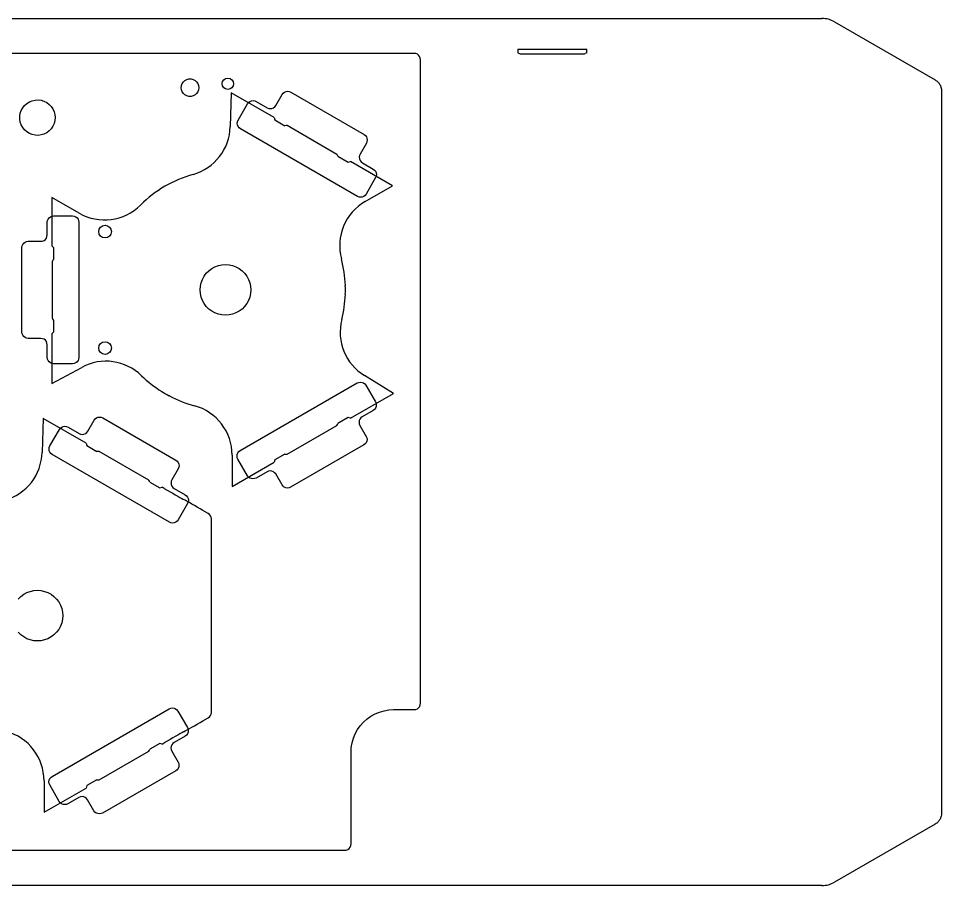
# Model space of a CAD drawing. Header units: millimetres. Extents: x -90 to 90, y -34 to 34.
# Drawn here: x 16.9 to 89.7, y -34.2 to 34.2 of the extents above; entities that cross this region are included whole.
import ezdxf

# ---------------------------------------------------------------- set-up
doc = ezdxf.new("R2010")
doc.units = ezdxf.units.MM
doc.layers.get('0').update_dxf_attribs({"linetype": 'CONTINUOUS'})

msp = doc.modelspace()

# ---------------------------------------------------------------- linework, layer by layer
for p, q in [((-80.289, 34.232), (80.289, 34.232)), ((81.289, 33.964), (89.232, 29.378)), ((56.277, 31.812), (56.277, 31.522)), ((56.277, 31.812), (61.723, 31.812)), ((56.277, 31.522), (56.414, 31.454)), ((56.929, 31.437), (61.071, 31.437)), ((61.723, 31.522), (61.586, 31.454)), ((61.723, 31.522), (61.723, 31.812)), ((89.732, 28.512), (89.732, -28.512)), ((33.649, 28.37), (33.577, 25.688)), ((37.046, 26.409), (33.649, 28.37)), ((37.046, 26.409), (37.096, 26.223)), ((37.096, 26.223), (37.898, 25.76)), ((41.999, 23.503), (38.069, 25.772)), ((42.075, 23.348), (42.877, 22.885)), ((42.877, 22.885), (43.063, 22.935)), ((46.383, 21.019), (43.063, 22.935)), ((44.228, 19.775), (46.383, 21.019)), ((21.645, 18.863), (19.491, 20.107)), ((19.491, 20.107), (19.491, 16.274)), ((19.627, 16.138), (19.491, 16.274)), ((19.627, 16.138), (19.627, 15.212)), ((19.531, 15.069), (19.531, 10.531)), ((42.667, 13.15), (42.661, 13.143)), ((42.667, 12.45), (42.661, 12.457)), ((19.627, 10.388), (19.627, 9.462)), ((19.627, 9.462), (19.491, 9.326)), ((19.491, 9.326), (19.491, 5.404)), ((19.491, 5.404), (21.85, 6.682)), ((46.459, 4.626), (44.173, 6.03)), ((28.163, 4.776), (28.172, 4.778)), ((28.769, 4.426), (28.767, 4.435)), ((43.063, 2.665), (46.459, 4.626)), ((18.799, 2.649), (18.727, -0.033)), ((22.196, 0.688), (18.799, 2.649)), ((42.877, 2.715), (42.075, 2.252)), ((43.063, 2.665), (42.877, 2.715)), ((38.07, -0.172), (41.999, 2.097)), ((22.196, 0.688), (22.246, 0.502)), ((22.246, 0.502), (23.047, 0.039)), ((27.149, -2.218), (23.219, 0.051)), ((33.726, -0.238), (33.726, -2.726)), ((37.096, -0.623), (37.046, -0.809)), ((37.898, -0.16), (37.096, -0.623)), ((33.726, -2.726), (37.046, -0.809)), ((27.225, -2.373), (28.027, -2.836)), ((28.027, -2.836), (28.213, -2.786)), ((28.369, -2.876), (28.213, -2.786)), ((31.835, -4.847), (31.421, -4.608)), ((32.085, -20.562), (32.085, -5.28)), ((31.421, -21.234), (31.835, -20.995)), ((28.027, -23.006), (27.225, -23.469)), ((28.213, -23.056), (28.027, -23.006)), ((28.213, -23.056), (28.369, -22.966)), ((23.219, -25.893), (27.149, -23.624)), ((18.876, -25.959), (18.876, -28.447)), ((23.048, -25.881), (22.246, -26.344)), ((18.876, -28.447), (22.196, -26.53)), ((22.246, -26.344), (22.196, -26.53)), ((89.232, -29.378), (81.289, -33.964)), ((80.289, -34.232), (-80.289, -34.232))]:
    msp.add_line(p, q)
for points in [[(-77.186, -31.45), (42.611, -31.446), (42.741, -31.429), (42.861, -31.379), (42.965, -31.3), (43.044, -31.196), (43.094, -31.075), (43.111, -30.946), (43.111, -23.711), (43.132, -23.335), (43.195, -22.963), (43.299, -22.601), (43.443, -22.252), (43.625, -21.922), (43.843, -21.614), (44.093, -21.333), (44.374, -21.081), (44.681, -20.862), (45.01, -20.679), (45.358, -20.534), (45.72, -20.429), (46.092, -20.364), (46.468, -20.342), (48.099, -20.342), (48.228, -20.325), (48.349, -20.275), (48.452, -20.195), (48.532, -20.092), (48.582, -19.971), (48.599, -19.842), (48.597, 30.969), (48.58, 31.098), (48.53, 31.219), (48.451, 31.322), (48.348, 31.402), (48.228, 31.452), (48.099, 31.469), (-80.182, 31.464)], [(16.838, -11.611), (17.04, -11.409), (17.269, -11.238), (17.519, -11.102), (17.786, -11.002), (18.065, -10.941), (18.35, -10.921), (18.635, -10.941), (18.913, -11.002), (19.181, -11.102), (19.431, -11.238), (19.66, -11.409), (19.861, -11.611), (20.032, -11.84), (20.169, -12.09), (20.269, -12.357), (20.33, -12.636), (20.35, -12.921), (20.33, -13.206), (20.269, -13.484), (20.169, -13.752), (20.032, -14.002), (19.861, -14.231), (19.66, -14.432), (19.431, -14.603), (19.181, -14.74), (18.913, -14.84), (18.635, -14.901), (18.35, -14.921), (18.065, -14.901), (17.786, -14.84), (17.519, -14.74), (17.269, -14.603), (17.04, -14.432), (16.838, -14.231)]]:
    msp.add_lwpolyline(points)
for points in [[(30.153, 29.42), (30.317, 29.46), (30.485, 29.46), (30.649, 29.42), (30.799, 29.342), (30.925, 29.23), (31.021, 29.091), (31.081, 28.933), (31.101, 28.766), (31.081, 28.598), (31.021, 28.44), (30.925, 28.301), (30.799, 28.189), (30.649, 28.111), (30.485, 28.071), (30.317, 28.071), (30.153, 28.111), (30.003, 28.189), (29.877, 28.301), (29.781, 28.44), (29.721, 28.598), (29.701, 28.766), (29.721, 28.933), (29.781, 29.091), (29.877, 29.23), (30.003, 29.342)], [(37.979, 28.464), (38.109, 28.481), (38.238, 28.464), (38.359, 28.414), (44.14, 25.076), (44.243, 24.997), (44.323, 24.893), (44.373, 24.773), (44.39, 24.643), (44.373, 24.514), (44.323, 24.393), (43.823, 23.527), (43.773, 23.407), (43.756, 23.277), (43.773, 23.148), (43.823, 23.027), (43.902, 22.924), (44.006, 22.844), (44.872, 22.344), (44.975, 22.265), (45.055, 22.161), (45.105, 22.041), (45.122, 21.911), (45.105, 21.782), (45.055, 21.661), (44.305, 20.362), (44.225, 20.259), (44.122, 20.179), (44.001, 20.129), (43.872, 20.112), (43.742, 20.129), (43.622, 20.179), (34.377, 25.517), (34.273, 25.596), (34.194, 25.7), (34.144, 25.82), (34.127, 25.95), (34.144, 26.079), (34.194, 26.2), (34.944, 27.499), (35.023, 27.602), (35.127, 27.682), (35.247, 27.732), (35.377, 27.749), (35.506, 27.732), (35.627, 27.682), (36.493, 27.182), (36.613, 27.132), (36.743, 27.115), (36.872, 27.132), (36.993, 27.182), (37.096, 27.261), (37.176, 27.365), (37.676, 28.231), (37.755, 28.334), (37.859, 28.414)], [(18.172, 27.789), (18.409, 27.799), (18.645, 27.769), (18.872, 27.699), (19.084, 27.592), (19.275, 27.451), (19.439, 27.28), (19.572, 27.083), (19.67, 26.866), (19.73, 26.637), (19.75, 26.4), (19.73, 26.163), (19.67, 25.934), (19.572, 25.717), (19.439, 25.52), (19.275, 25.349), (19.084, 25.208), (18.872, 25.101), (18.645, 25.031), (18.409, 25.001), (18.172, 25.011), (17.94, 25.061), (17.72, 25.15), (17.518, 25.274), (17.339, 25.431), (17.19, 25.616), (17.074, 25.823), (16.995, 26.047), (16.955, 26.281), (16.955, 26.519), (16.995, 26.753), (17.074, 26.977), (17.19, 27.184), (17.339, 27.369), (17.518, 27.526), (17.72, 27.65), (17.94, 27.739)], [(19.498, 18.624), (19.627, 18.641), (21.127, 18.641), (21.257, 18.624), (21.377, 18.574), (21.481, 18.494), (21.56, 18.391), (21.61, 18.27), (21.627, 18.141), (21.627, 7.465), (21.61, 7.336), (21.56, 7.215), (21.481, 7.112), (21.377, 7.032), (21.257, 6.982), (21.127, 6.965), (19.627, 6.965), (19.498, 6.983), (19.377, 7.032), (19.274, 7.112), (19.194, 7.215), (19.144, 7.336), (19.127, 7.465), (19.127, 8.465), (19.11, 8.595), (19.06, 8.715), (18.981, 8.819), (18.877, 8.898), (18.757, 8.948), (18.627, 8.965), (17.627, 8.965), (17.498, 8.983), (17.377, 9.032), (17.274, 9.112), (17.194, 9.215), (17.144, 9.336), (17.127, 9.465), (17.127, 16.141), (17.144, 16.27), (17.194, 16.391), (17.274, 16.494), (17.377, 16.574), (17.498, 16.624), (17.627, 16.641), (18.627, 16.641), (18.757, 16.658), (18.877, 16.708), (18.981, 16.787), (19.06, 16.891), (19.11, 17.011), (19.127, 17.141), (19.127, 18.141), (19.144, 18.27), (19.194, 18.391), (19.274, 18.494), (19.377, 18.574)], [(32.915, 14.78), (33.2, 14.8), (33.485, 14.78), (33.763, 14.719), (34.031, 14.619), (34.281, 14.483), (34.51, 14.311), (34.711, 14.11), (34.883, 13.881), (35.019, 13.631), (35.119, 13.363), (35.18, 13.085), (35.2, 12.8), (35.18, 12.515), (35.119, 12.237), (35.019, 11.969), (34.883, 11.719), (34.711, 11.49), (34.51, 11.289), (34.281, 11.117), (34.031, 10.981), (33.763, 10.881), (33.485, 10.82), (33.2, 10.8), (32.915, 10.82), (32.637, 10.881), (32.369, 10.981), (32.119, 11.117), (31.89, 11.289), (31.689, 11.49), (31.517, 11.719), (31.381, 11.969), (31.281, 12.237), (31.22, 12.515), (31.2, 12.8), (31.22, 13.085), (31.281, 13.363), (31.381, 13.631), (31.517, 13.881), (31.689, 14.11), (31.89, 14.311), (32.119, 14.483), (32.369, 14.619), (32.637, 14.719)], [(43.729, 5.5), (43.859, 5.517), (43.988, 5.5), (44.109, 5.45), (44.212, 5.37), (44.292, 5.267), (45.042, 3.968), (45.092, 3.847), (45.109, 3.718), (45.092, 3.588), (45.042, 3.468), (44.962, 3.364), (44.859, 3.285), (43.993, 2.785), (43.889, 2.705), (43.81, 2.602), (43.76, 2.481), (43.743, 2.352), (43.76, 2.222), (43.81, 2.102), (44.31, 1.236), (44.36, 1.115), (44.377, 0.986), (44.36, 0.856), (44.31, 0.736), (44.23, 0.632), (44.127, 0.553), (38.346, -2.785), (38.225, -2.835), (38.096, -2.852), (37.966, -2.835), (37.846, -2.785), (37.742, -2.706), (37.663, -2.602), (37.163, -1.736), (37.083, -1.632), (36.98, -1.553), (36.859, -1.503), (36.73, -1.486), (36.6, -1.503), (36.48, -1.553), (35.614, -2.053), (35.493, -2.103), (35.364, -2.12), (35.234, -2.103), (35.114, -2.053), (35.01, -1.974), (34.931, -1.87), (34.181, -0.571), (34.131, -0.45), (34.114, -0.321), (34.131, -0.192), (34.181, -0.071), (34.26, 0.033), (34.364, 0.112), (43.609, 5.45)], [(23.129, 2.743), (23.259, 2.76), (23.388, 2.743), (23.509, 2.693), (29.29, -0.645), (29.393, -0.724), (29.473, -0.828), (29.523, -0.948), (29.54, -1.078), (29.523, -1.207), (29.473, -1.328), (28.973, -2.194), (28.923, -2.314), (28.906, -2.444), (28.923, -2.573), (28.973, -2.694), (29.052, -2.797), (29.156, -2.877), (30.022, -3.377), (30.125, -3.456), (30.205, -3.56), (30.255, -3.68), (30.272, -3.81), (30.255, -3.939), (30.205, -4.06), (29.455, -5.359), (29.375, -5.462), (29.272, -5.542), (29.151, -5.592), (29.022, -5.609), (28.892, -5.592), (28.772, -5.542), (19.527, -0.204), (19.423, -0.125), (19.344, -0.021), (19.294, 0.099), (19.277, 0.229), (19.294, 0.358), (19.344, 0.479), (20.094, 1.778), (20.173, 1.881), (20.277, 1.961), (20.397, 2.011), (20.527, 2.028), (20.656, 2.011), (20.777, 1.961), (21.643, 1.461), (21.763, 1.411), (21.893, 1.394), (22.022, 1.411), (22.143, 1.461), (22.246, 1.54), (22.326, 1.644), (22.826, 2.51), (22.905, 2.614), (23.009, 2.693)], [(28.879, -20.221), (29.009, -20.204), (29.138, -20.221), (29.259, -20.271), (29.362, -20.351), (29.442, -20.454), (30.192, -21.753), (30.242, -21.874), (30.259, -22.003), (30.242, -22.133), (30.192, -22.253), (30.112, -22.357), (30.009, -22.436), (29.143, -22.936), (29.039, -23.016), (28.96, -23.119), (28.91, -23.24), (28.893, -23.369), (28.91, -23.499), (28.96, -23.619), (29.46, -24.485), (29.51, -24.606), (29.527, -24.735), (29.51, -24.865), (29.46, -24.985), (29.38, -25.089), (29.277, -25.168), (23.496, -28.506), (23.375, -28.556), (23.246, -28.573), (23.116, -28.556), (22.996, -28.506), (22.892, -28.427), (22.813, -28.323), (22.313, -27.457), (22.233, -27.353), (22.13, -27.274), (22.009, -27.224), (21.88, -27.207), (21.75, -27.224), (21.63, -27.274), (20.764, -27.774), (20.643, -27.824), (20.514, -27.841), (20.384, -27.824), (20.264, -27.774), (20.16, -27.695), (20.081, -27.591), (19.331, -26.292), (19.281, -26.171), (19.264, -26.042), (19.281, -25.913), (19.331, -25.792), (19.41, -25.688), (19.514, -25.609), (28.759, -20.271)]]:
    msp.add_lwpolyline(points, close=True)
for centre, radius in [((33.384, 29.08), 0.45), ((23.696, 17.402), 0.5), ((23.696, 8.202), 0.5)]:
    msp.add_circle(centre, radius)
for centre, radius, start, end in [((80.289, 32.232), 1.999, 60.0008, 89.9992), ((29.552, 25.798), 4.026, 285.67809, 358.4428), ((33.2, 12.8), 9.474, 105.67809, 134.97396), ((46.242, 16.288), 4.026, 120.00007, 194.97396), ((23.658, 22.35), 4.026, 240.00007, 314.97396), ((33.2, 12.8), 9.474, 2.11721, 14.97396), ((33.2, 12.8), 9.467, -2.07903, 2.07903), ((33.2, 12.8), 9.474, 345.67809, 357.88279), ((46.28, 9.461), 4.026, 165.67809, 238.4428), ((23.768, 3.142), 4.026, 45.67809, 118.4428), ((33.2, 12.8), 9.474, 225.67809, 237.88279), ((33.2, 12.8), 9.467, 237.92097, 242.07903), ((33.2, 12.8), 9.474, 242.11721, 254.97396), ((29.7, -0.238), 4.026, 0.00007, 74.97396), ((14.702, 0.077), 4.026, 285.67809, 358.4428), ((14.85, -25.959), 4.026, 0.00007, 74.97396), ((80.289, -32.232), 1.999, 270.0008, 299.9992)]:
    msp.add_arc(centre, radius, start, end)
for centre, major_axis, ratio, start_param, end_param in [((56.913, 31.454), (-0.501, 0.001), 0.034894, 0.069915, 1.602426), ((61.087, 31.454), (0.501, 0.001), 0.034894, 4.680759, 6.21327), ((38.426, 25.051), (0.866, -0.5), 0.600122, 2.303321, 2.51824), ((41.197, 23.451), (-0.866, 0.5), 0.600122, 3.764937, 3.979854), ((19.978, 14.4), (0, -1), 0.600122, 3.765012, 3.979945), ((19.978, 11.2), (0, 1), 0.600122, 2.30324, 2.518173), ((41.197, 2.149), (-0.866, -0.5), 0.600122, 2.303232, 2.518164), ((23.575, -0.67), (0.866, -0.5), 0.600122, 2.303321, 2.51824), ((38.426, 0.549), (0.866, 0.5), 0.600122, 3.765004, 3.979934), ((26.347, -2.27), (-0.866, 0.5), 0.600122, 3.764937, 3.979854), ((28.421, -2.876), (1.733, -1), 0.013086, 4.689711, 5.736909), ((31.369, -4.608), (1.733, -1), 0.013086, 1.548119, 2.595316), ((31.585, -5.28), (0.433, 0.25), 0.999543, 5.759782, 6.806589), ((31.585, -20.562), (0.433, -0.25), 0.999543, 5.759786, 6.806585), ((31.369, -21.234), (-1.733, -1), 0.013086, 0.546277, 1.593474), ((28.421, -22.966), (-1.733, -1), 0.013086, 3.687869, 4.735067), ((26.347, -23.572), (-0.866, -0.5), 0.600122, 2.303232, 2.518164), ((23.575, -25.172), (0.866, 0.5), 0.600122, 3.765004, 3.979934)]:
    msp.add_ellipse(centre, major_axis=major_axis, ratio=ratio, start_param=start_param, end_param=end_param)
for points in [[(89.232, 29.378), (89.306, 29.335), (89.374, 29.283), (89.432, 29.226), (89.49, 29.168), (89.54, 29.107), (89.583, 29.036), (89.626, 28.966), (89.663, 28.888), (89.689, 28.8), (89.716, 28.712), (89.732, 28.615), (89.732, 28.512)], [(89.732, -28.512), (89.732, -28.598), (89.72, -28.683), (89.7, -28.762), (89.679, -28.841), (89.651, -28.915), (89.611, -28.987), (89.572, -29.06), (89.523, -29.131), (89.46, -29.197), (89.397, -29.264), (89.321, -29.327), (89.232, -29.378)]]:
    msp.add_open_spline(points, degree=3, knots=[0.0000001, 0.0000001, 0.0000001, 0.0000001, 0.25, 0.25, 0.25, 0.5, 0.5, 0.5, 0.75, 0.75, 0.75, 1, 1, 1, 1])

doc.saveas('drawing.dxf')
